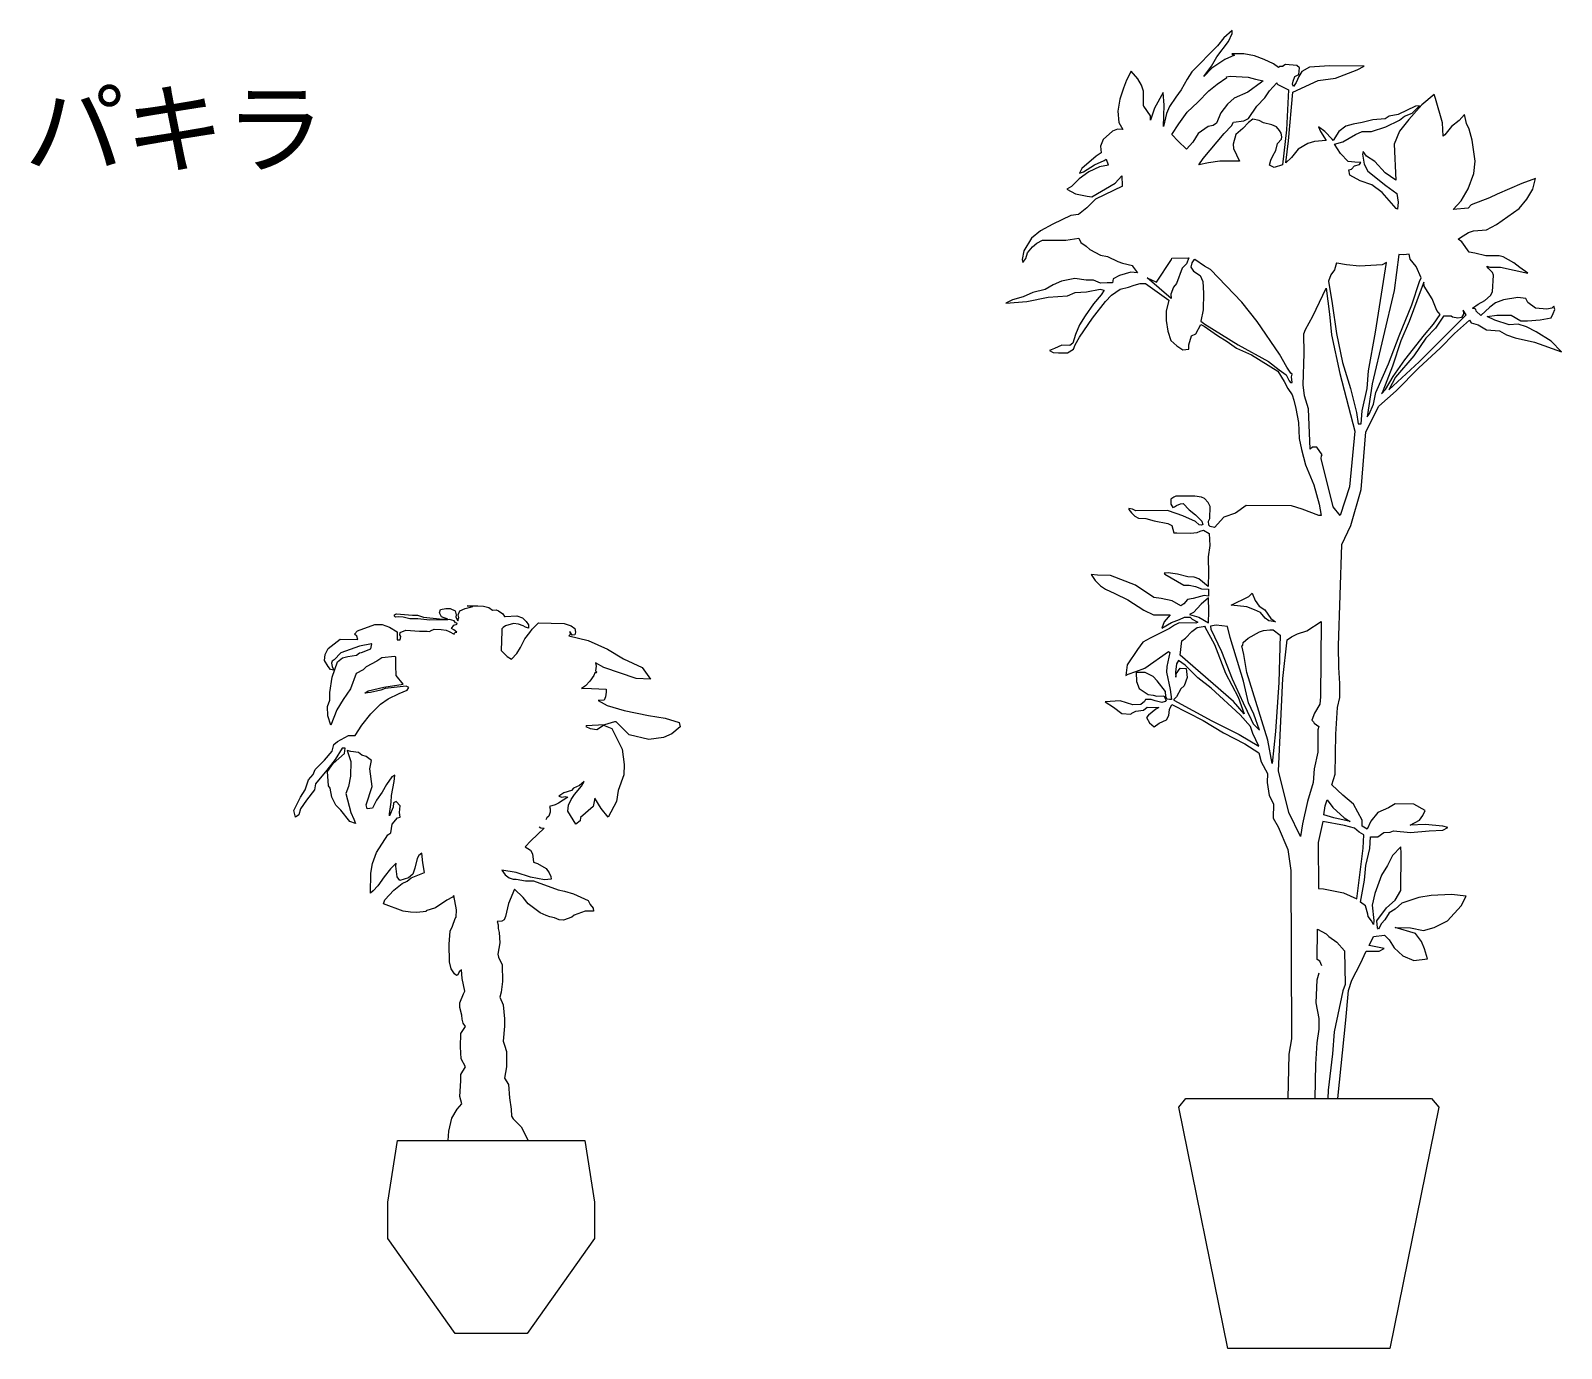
# Model space of a CAD drawing. Header units: millimetres. Extents: x -63086 to 144078, y -129912 to 13382.
# Drawn here: x 57811 to 59892, y -42692 to -40900 of the extents above; entities that cross this region are included whole.
import ezdxf

# ---------------------------------------------------------------- set-up
doc = ezdxf.new("R2010")
doc.units = ezdxf.units.MM
doc.layers.get('0').update_dxf_attribs({"lineweight": 0})
doc.layers.add('観葉植物', color=92, linetype='Continuous', lineweight=9)
doc.styles.get("Standard").update_dxf_attribs({"font": 'MS Mincho.ttf'})

# ---------------------------------------------------------------- blocks, each defined once
blk = doc.blocks.new('観葉植物シルエット（CAD素材.com）19')
at = {"color": 0, "linetype": 'ByBlock', "lineweight": -2}
for points in [[(39.3, 339.9), (50.5, 446.4), (53.8, 486.5), (58.6, 500.4), (70.1, 523.2), (78.1, 539.8), (95.7, 540.2), (102.6, 543.6), (82, 547.8), (87.8, 559.8), (102.9, 561.8), (109.1, 555.6), (116, 544.6), (127.8, 533.6), (142.9, 527.4), (161.5, 529.4), (157.4, 543.2), (153.3, 552.9), (145, 563.9), (117.6, 572.1), (138.1, 571.5), (156, 568), (170.5, 572.2), (188.4, 581.1), (207, 601.8), (213.9, 614.9), (193.9, 617), (166.4, 615.6), (149.8, 612.8), (126.4, 605.2), (117.4, 597), (109.1, 592.2), (103.6, 582.5), (98.8, 577.7), (94.7, 570.1), (93.3, 571.5), (92.6, 581.1), (105.7, 599), (117.4, 609.4), (125, 622.5), (125.7, 672.8), (125, 681.8), (114, 670), (107.1, 656.3), (98.8, 643.2), (89.8, 618.3), (86.4, 602.5), (88.5, 581.8), (87.9, 576.4), (85.3, 581.1), (80.6, 587.1), (80.2, 590.2), (76.9, 601.4), (70.3, 606.7), (75.7, 636.7), (77.8, 656.5), (83, 679.4), (83.8, 695.6), (94, 695.6), (102.2, 701.1), (110.5, 701.8), (115.3, 703.8), (138.1, 701.1), (163.6, 703.8), (182.2, 704.5), (189.1, 708), (182.2, 710), (158.1, 712.1), (137.9, 711.4), (150.5, 718.3), (155.3, 724.5), (158.1, 731.4), (142.9, 739.7), (117.4, 740.4), (108.4, 734.8), (94, 728.6), (84.3, 716.9), (79.5, 705.9), (72.6, 710), (72.6, 718.3), (60.9, 739.7), (46.4, 752.1), (31.2, 766.2), (35.7, 780.7), (37, 835), (39, 871.4), (42, 884.8), (42.4, 903.7), (40.7, 925.7), (40.2, 955.1), (44.8, 1092.7), (57.3, 1118.8), (71.3, 1167.4), (77.5, 1246), (95.4, 1281.1), (118.8, 1301.8), (149.8, 1332.8), (178.8, 1359.7), (198.1, 1379.7), (218.4, 1397.8), (220.8, 1394.3), (230.4, 1391.5), (241.5, 1384.6), (259.4, 1383.3), (269, 1377.7), (280.8, 1373.6), (306.9, 1368.1), (343.5, 1355), (329.7, 1369.5), (309, 1381.9), (295.9, 1388.8), (284.9, 1392.2), (272.5, 1391.5), (253.2, 1397.7), (242.6, 1402.8), (255.9, 1404.6), (275.2, 1404.6), (288.3, 1397), (297.3, 1397), (314.5, 1398.4), (329.7, 1401.2), (332.5, 1406.7), (334.5, 1412.2), (333.1, 1417), (330.4, 1414.3), (323.5, 1412.9), (308.3, 1414.3), (298, 1421.9), (295.2, 1427.4), (284.2, 1428.8), (264.9, 1425.3), (253.9, 1421.2), (246.3, 1415.7), (233.8, 1404.2), (227.7, 1410.1), (227, 1412.9), (222.6, 1414.2), (230.4, 1419.8), (239.4, 1424.6), (247, 1431.5), (249.7, 1436.3), (251.1, 1459.1), (249.7, 1462.5), (244.2, 1468), (242, 1471.4), (246.3, 1470.1), (260.8, 1470.1), (298, 1461.8), (287, 1469.4), (278.7, 1475.6), (264.2, 1483.9), (258.7, 1485.3), (240.8, 1485.3), (225.6, 1488.7), (218, 1490.1), (208, 1504.3), (203.2, 1507.8), (206.3, 1510.3), (217, 1517.2), (223.9, 1519.3), (241.6, 1520.6), (255.4, 1527.9), (286, 1549.5), (296.7, 1562.4), (304.5, 1575.7), (308.4, 1590.4), (289.8, 1583.5), (256.2, 1569.3), (245.9, 1564.1), (220.9, 1554.6), (216.6, 1549.9), (196.4, 1548.5), (207.1, 1560.2), (216.6, 1576.6), (224.3, 1597.3), (226.1, 1614.1), (222.2, 1642.5), (218.3, 1657.6), (214.4, 1665.4), (211.9, 1677.4), (204.5, 1669.2), (194.2, 1661.1), (185.1, 1649.9), (182.9, 1647.9), (181.7, 1666.2), (172.4, 1699), (170.4, 1704.5), (153.8, 1690.7), (135.9, 1670.7), (123.5, 1654.9), (115.9, 1636.9), (118.4, 1588), (103.7, 1598.3), (89.9, 1613.4), (78.7, 1620.7), (74, 1627.2), (73.1, 1623.7), (75.3, 1610), (80.4, 1600.5), (104.6, 1581.1), (119.7, 1569.9), (121.4, 1558.2), (120.6, 1548.7), (118.7, 1549.8), (99.8, 1571.6), (85.6, 1581.9), (69.7, 1587.2), (55.9, 1595.1), (54.5, 1602.2), (58.2, 1603.3), (62.1, 1607.6), (69, 1609.3), (70.7, 1612.3), (62.5, 1612.7), (53.5, 1613.6), (43.1, 1624.4), (35.1, 1637.3), (46.2, 1640.3), (63.4, 1650.3), (72.4, 1654.1), (85.4, 1654.1), (104.8, 1660.6), (123.3, 1669.6), (130.2, 1675.2), (140.5, 1679.1), (150.4, 1689), (145.3, 1688.6), (121.6, 1677.4), (109.5, 1675.2), (103.9, 1671.4), (87.1, 1670.1), (72.4, 1666.6), (60.4, 1664.5), (50.5, 1661.5), (41, 1654.1), (33.2, 1642.1), (31.9, 1643.8), (22, 1654.5), (13, 1660.6), (16, 1654.1), (23.7, 1642), (7.8, 1640.8), (-1.2, 1637.8), (-14.6, 1630.4), (-23.6, 1618.8), (-31, 1611.8), (-27.4, 1641.8), (-21.5, 1707.6), (12.6, 1723.5), (36.3, 1726.9), (66, 1738.1), (75.5, 1743.3), (28.1, 1743.7), (0.9, 1742), (-9.4, 1736), (-13.7, 1729.1), (-17.2, 1720.9), (-20.6, 1715.3), (-22.3, 1718.6), (-21.4, 1722.9), (-18.8, 1729), (-13.4, 1731.9), (-12.4, 1740.9), (-16.1, 1743.9), (-31.5, 1745.5), (-35.2, 1743.3), (-35.3, 1742.8), (-39.5, 1742.5), (-41.1, 1741.4), (-48.1, 1746.2), (-60.7, 1752.2), (-74, 1757), (-88.2, 1760), (-104.5, 1760), (-103.3, 1759.1), (-101.1, 1758.1), (-114.2, 1752.3), (-131.9, 1740.2), (-142.7, 1729.1), (-132.3, 1743.2), (-125, 1755.7), (-109.1, 1776.8), (-104.3, 1787.6), (-104.3, 1791.5), (-115.5, 1781.6), (-124.1, 1770.8), (-159, 1735.5), (-165.5, 1725.5), (-173.7, 1710.9), (-181, 1701), (-189.2, 1688.5), (-193.5, 1678.6), (-197.4, 1661), (-196.8, 1690.1), (-198.2, 1707.3), (-209.9, 1685.9), (-215.3, 1669.9), (-215.3, 1675.6), (-224.3, 1688.6), (-224.8, 1689.1), (-224.7, 1709), (-227.5, 1717.5), (-232.3, 1725.7), (-241.3, 1736.5), (-247.8, 1724.2), (-251.9, 1713.4), (-256.8, 1698.3), (-259.5, 1681.8), (-258.2, 1666.6), (-252.7, 1657.1), (-260.3, 1657.7), (-266.7, 1654.6), (-279.7, 1643.4), (-283.1, 1634.4), (-282.3, 1625.2), (-289.1, 1621), (-308.5, 1604.2), (-312, 1597.8), (-306.4, 1599.5), (-291.3, 1609), (-278.4, 1615), (-275.6, 1616.9), (-272.8, 1609), (-272.4, 1608.4), (-284.8, 1606.4), (-299.3, 1599.5), (-312.3, 1590), (-322.7, 1579.5), (-328.9, 1576), (-317.2, 1569.8), (-301.3, 1566.4), (-295.1, 1565.7), (-263.4, 1584.3), (-254.2, 1594.2), (-253.8, 1580.5), (-253.1, 1579.8), (-290.2, 1562.3), (-301.9, 1550.7), (-313.2, 1541.3), (-323.4, 1540.2), (-348.2, 1528.5), (-364.8, 1519.5), (-377.2, 1509.2), (-387.5, 1491.9), (-389.6, 1480.2), (-388.9, 1476.1), (-384.8, 1481.6), (-382.7, 1489.2), (-375.8, 1497.5), (-369.6, 1502.3), (-362, 1506.4), (-330.3, 1506.4), (-312.9, 1509.4), (-309.8, 1503.6), (-302.8, 1498.6), (-297.7, 1494), (-283.1, 1486.1), (-273.7, 1484.6), (-259.7, 1477.4), (-253.5, 1475.4), (-239.7, 1472.2), (-239.5, 1471.4), (-232.8, 1462), (-242, 1463), (-257.6, 1458.4), (-266.2, 1454), (-266.9, 1448.7), (-274.3, 1448.8), (-283.4, 1448.2), (-292.8, 1452), (-302.9, 1452.4), (-317.9, 1454.5), (-336.4, 1451), (-347.8, 1446), (-358.3, 1439.6), (-375.3, 1435.4), (-388.4, 1429.5), (-403, 1425.4), (-411.8, 1420.9), (-383.3, 1423.2), (-354.4, 1429), (-328.1, 1430.8), (-317.7, 1435.4), (-302.4, 1436.4), (-283.9, 1439.9), (-278.2, 1438.4), (-282.4, 1432.2), (-292.6, 1420), (-304.2, 1403.7), (-311.6, 1391.3), (-317.4, 1378.3), (-320.9, 1366.4), (-324.9, 1363.3), (-335.9, 1363.8), (-346, 1359.1), (-352.5, 1356.8), (-347.5, 1353.9), (-340.3, 1353.2), (-328.1, 1353.4), (-319.9, 1358.3), (-317.7, 1364.3), (-311.6, 1374.9), (-294.1, 1400.7), (-276.2, 1423.4), (-268.1, 1431.8), (-256.3, 1439.9), (-245, 1442.6), (-237.3, 1445.6), (-229.2, 1447.8), (-222.2, 1447.9), (-190.5, 1425.1), (-193.9, 1410.2), (-193.9, 1397.2), (-191.8, 1383), (-187.5, 1370.1), (-179.3, 1362.8), (-171.1, 1357.6), (-163.3, 1358.5), (-163.3, 1364.5), (-159.5, 1376.6), (-153.4, 1379.2), (-146.7, 1392.1), (-142.1, 1389.5), (-124, 1377), (-111.1, 1368.8), (-98.2, 1359.8), (-77.9, 1350.7), (-42.2, 1328.3), (-33.5, 1314.5), (-28.4, 1305.1), (-22.8, 1296.4), (-20.2, 1289.1), (-17.6, 1277.9), (-14.2, 1258.6), (-13.1, 1237.1), (-10.1, 1222), (-4.5, 1201), (6.8, 1173.8), (14, 1147.6), (17, 1132.2), (13.6, 1132.2), (-9.2, 1141.1), (-23.7, 1145.3), (-85, 1146), (-99.5, 1135.6), (-115.3, 1130.1), (-128.3, 1115.9), (-134.2, 1117.5), (-135.8, 1119.1), (-136.4, 1124.5), (-134.5, 1128.2), (-133.9, 1144.4), (-136.6, 1149.8), (-141.7, 1155.4), (-146, 1157.3), (-155.1, 1158.7), (-170.7, 1158.4), (-180.8, 1158.7), (-183.7, 1157.3), (-187.5, 1154.6), (-187.5, 1147.9), (-184.8, 1143.3), (-182.7, 1143.9), (-179.7, 1146), (-174.6, 1148.2), (-170.6, 1148.4), (-162.5, 1140.1), (-154.1, 1133.1), (-145.5, 1124.7), (-144.1, 1120.2), (-145.8, 1119.2), (-149, 1119.5), (-153.9, 1123.9), (-171.1, 1131.6), (-180.5, 1135.1), (-192.3, 1138.9), (-235.2, 1138.7), (-239.6, 1140.9), (-244.6, 1141.9), (-244.8, 1140.5), (-241.1, 1135.8), (-236.7, 1131.4), (-231.5, 1128.6), (-221.4, 1128.1), (-210.1, 1125.1), (-191.8, 1121.3), (-186.2, 1118.5), (-183.5, 1108.9), (-179.5, 1108.6), (-160.8, 1108.4), (-151.6, 1109), (-147.6, 1111), (-143, 1112.3), (-135.5, 1107.7), (-134.5, 1091.3), (-136.7, 1076.2), (-136.5, 1053), (-136.7, 1037.7), (-136.6, 1035.7), (-149.4, 1046.3), (-155.9, 1048.4), (-164.5, 1048.9), (-178.3, 1052.3), (-191.2, 1054.5), (-196.8, 1054), (-195.9, 1052.3), (-169.7, 1037.6), (-162.8, 1037.6), (-154.1, 1035.9), (-146, 1032.5), (-136.5, 1032.1), (-136.4, 1022.6), (-142.1, 1023.4), (-157.2, 1019.6), (-164.9, 1018.3), (-170.1, 1012.2), (-174.1, 1009.4), (-185.6, 1016.1), (-200.7, 1019.6), (-210.6, 1020.8), (-235.6, 1037.6), (-269.6, 1050.6), (-287.3, 1051), (-295.9, 1051.9), (-290.7, 1043.7), (-283, 1036.8), (-276.5, 1032), (-263.6, 1026.4), (-245.9, 1017.4), (-224.4, 1003.6), (-211, 997.2), (-188.6, 997.2), (-196.8, 987.7), (-199.8, 979.1), (-186.9, 986.8), (-175.7, 990.7), (-168.8, 994.1), (-161.5, 994.1), (-158.5, 991.5), (-150.7, 987.2), (-153.7, 985.9), (-176.1, 986.4), (-182.6, 983.4), (-189.5, 978.6), (-215.8, 965.7), (-225.7, 960.1), (-233, 950.2), (-246.8, 929.1), (-248.9, 914.9), (-245.5, 916.6), (-235.1, 920), (-223, 924.6), (-190.6, 947.6), (-188.8, 945.9), (-193.1, 927), (-193.6, 919.3), (-188.4, 895.6), (-186.8, 882), (-189.4, 882), (-192.4, 882.8), (-194.3, 886.4), (-194.8, 892.8), (-206.2, 907.4), (-211.4, 913.3), (-222.4, 918.8), (-234.7, 918.8), (-234.2, 906.4), (-230.6, 897), (-218.5, 888.7), (-211.4, 887.9), (-206.4, 886.7), (-197.1, 887), (-193.9, 881.3), (-195.1, 879.5), (-199.9, 878.1), (-208.9, 880.2), (-214.4, 882.3), (-222, 882.3), (-223.3, 879.5), (-228.2, 875.4), (-239.2, 874.7), (-256.4, 880.2), (-277.1, 878.8), (-265.4, 871.9), (-254.4, 863), (-241.9, 862.3), (-240.6, 863.7), (-235, 866.4), (-224.7, 867.8), (-219.9, 871.9), (-203.8, 871.4), (-208.2, 869.2), (-217.8, 860.9), (-220.6, 857.5), (-216.4, 850.6), (-210.2, 845.1), (-203.3, 849.9), (-193.7, 854.7), (-190.2, 860.2), (-189.6, 868.5), (-186.1, 875.3), (-143.8, 853.4), (-115.8, 837), (-86.9, 821.9), (-67.9, 809.4), (-64.9, 797.4), (-56, 781.5), (-56.7, 769.1), (-54, 751.8), (-47.8, 740.1), (-48.5, 720.8), (-41.6, 709.1), (-28.5, 678.1), (-24.3, 649.8), (-23.7, 420.8), (-27.2, 400.1), (-28.4, 339.9)], [(37.6, 1475.9), (34.9, 1466.2), (30.1, 1459.5), (26.6, 1451), (31.9, 1420.3), (37.5, 1379.6), (45.8, 1340.3), (56.5, 1304.8), (64.7, 1272.5), (67.2, 1257), (71.1, 1257), (72.4, 1274.7), (79.3, 1304.8), (81, 1328.9), (90.5, 1381.5), (105.6, 1476.1), (99.8, 1473), (68.8, 1471.2), (51.1, 1473), (38.2, 1475.5), (37.6, 1475.6)], [(-136.3, 1020.4), (-146.4, 1011.8), (-156.7, 1000.6), (-162.3, 997.7), (-149.4, 994.1), (-136.5, 986.3), (-136, 1001.8), (-136.4, 1020.3)], [(-177, 935.2), (-179.8, 930.5), (-181.1, 919.3), (-180.7, 912.4), (-180.3, 917.1), (-175.1, 924.9), (-166.9, 924.4), (-165.6, 911.9), (-169.5, 900.7), (-174.2, 896.4), (-179.8, 885.7), (-183.7, 882.2), (-183.4, 881.4), (-131.7, 852.9), (-94.7, 834.4), (-67.9, 818.8), (-76.1, 836.1), (-79.1, 845.6), (-93.4, 861.1), (-132.6, 897.7), (-150.7, 911.5), (-168.3, 928.8), (-177, 935.1)], [(17.7, 520.2), (15, 526.4), (11.5, 528.5), (12, 569.8), (23.8, 563.6), (27.4, 560.1), (38.2, 552.3), (48.5, 540.6), (49.4, 494.5), (46.2, 486), (34.6, 430.5), (32.4, 400.3), (26.4, 351.2), (26, 339.9)], [(8.8, 339.9), (9.4, 386.5), (11.5, 415.4), (14.3, 434), (14.3, 448.5), (10.1, 469.9), (11.5, 500.9), (14.3, 510.6)]]:
    blk.add_lwpolyline(points, dxfattribs=at)
for points in [[(-177.5, 1641.1), (-186, 1650.3), (-176.7, 1664.8), (-165.5, 1680.7), (-150.9, 1694.1), (-135.8, 1709.6), (-124.6, 1718.7), (-111.6, 1727.7), (-112.1, 1728.8), (-107.1, 1729.5), (-82.5, 1728.4), (-72.6, 1725.6), (-62.1, 1723.3), (-64.3, 1721.2), (-82.9, 1707.7), (-101.3, 1699.8), (-110.6, 1691.7), (-119.5, 1679.8), (-125.7, 1665.8), (-129.8, 1662.3), (-137, 1660.9), (-150.5, 1651.8), (-157.8, 1639.9), (-166.3, 1630.5)], [(-43.3, 1719.4), (-42.2, 1718.3), (-27.5, 1711), (-30.5, 1656.7), (-35.8, 1609.1), (-46.9, 1605.5), (-53.4, 1608.5), (-51.6, 1615.4), (-49.1, 1621.4), (-44.7, 1628.3), (-42.6, 1637.8), (-37, 1643.8), (-36.7, 1647.2), (-37.7, 1652), (-39.6, 1655.9), (-43.9, 1660.6), (-50.3, 1663.6), (-61.5, 1666.2), (-67.6, 1669.2), (-76.1, 1671.2), (-82.2, 1666.6), (-89.6, 1658.4), (-99, 1650.3), (-102.9, 1637.3), (-102.5, 1631.3), (-94.2, 1613.8), (-120.9, 1614), (-136.4, 1611.9), (-149.4, 1608.9), (-143.5, 1617.6), (-115.2, 1651.8), (-105.3, 1662), (-102.3, 1666.8), (-88.3, 1668.7), (-82.1, 1672.2), (-70.5, 1688.9), (-59.7, 1700), (-53.3, 1709.4), (-43.6, 1720.4)], [(-166.4, 1474.4), (-172, 1468.3), (-179.7, 1447.7), (-184, 1442.5), (-187.5, 1433.4), (-187.2, 1427.1), (-219.7, 1455.2), (-206.9, 1449.3), (-186.7, 1480.2), (-186, 1482.3), (-163.1, 1482.6)], [(-24.2, 1325.6), (-29.8, 1333.8), (-39.7, 1351.4), (-70.3, 1396.2), (-91, 1422.1), (-133.6, 1466.7), (-141.8, 1471.1), (-154.9, 1480.5), (-156.5, 1480), (-159, 1475.7), (-160.3, 1470.1), (-156.9, 1464.5), (-147.8, 1458.4), (-144, 1450.2), (-143.1, 1434.7), (-143.5, 1411.9), (-146.7, 1396.6), (-141.3, 1392.6), (-95.8, 1364.3), (-54.6, 1341.7), (-40.3, 1330.4), (-30.9, 1323.6), (-26.6, 1315.3), (-24.7, 1313.1), (-22.8, 1313.1), (-23.6, 1320.9), (-22.8, 1324.4)], [(116.1, 1438.1), (86.4, 1311.3), (79.5, 1266.5), (82.1, 1270.1), (87.8, 1283.5), (91.2, 1299.3), (108.5, 1338.6), (123, 1376.5), (140.2, 1418.6), (150.5, 1450.3), (152.8, 1455.3), (146.1, 1470.6), (137.8, 1480.9), (136.7, 1487.6), (129.1, 1486.7), (122.6, 1487)], [(28.1, 1405.8), (30.9, 1378.1), (42.1, 1325.1), (62.8, 1246.7), (55.4, 1171.3), (42.5, 1132.1), (33.2, 1144.2), (16.8, 1209.9), (17.3, 1213.4), (18.4, 1214.7), (10.9, 1225), (5.2, 1225.2), (2, 1222.5), (-0.4, 1277.5), (-5.8, 1295), (-7.5, 1309.8), (-6.3, 1352.3), (-6.9, 1379.1), (-4.4, 1385.2), (5.6, 1403.4), (23.5, 1441.5)], [(174, 1411), (167.8, 1426.9), (156.7, 1444.1), (156.4, 1449.7), (152.6, 1440), (136.7, 1395.8), (125.2, 1369.8), (113.7, 1335.2), (100.9, 1301.4), (98.8, 1297.9), (104.3, 1303.5), (114.7, 1321.4), (130.5, 1344.1), (157.4, 1377.9), (169.8, 1392.4), (178.5, 1405.4)], [(183.4, 1403.4), (172.3, 1387.1), (159.2, 1373.4), (142.7, 1349.2), (117.8, 1320.3), (108.9, 1303), (150.2, 1341), (214.2, 1404.9), (209.8, 1411.5), (210.5, 1406.2), (207.7, 1401.3), (202.9, 1400.7), (195.3, 1402), (193.7, 1403.4)], [(-81.7, 1022.1), (-76.8, 1026.8), (-72.7, 1016.5), (-67.5, 1009.2), (-59.8, 1004), (-51.6, 992.4), (-45.1, 987.7), (-54.2, 989), (-59.4, 992.8), (-65.8, 1000.2), (-74, 1004), (-84.3, 1007.9), (-105.7, 1010.4)], [(-141.2, 980.8), (-128.3, 957.1), (-113.2, 917.9), (-96, 885.1), (-87.7, 862.5), (-102.4, 879.2), (-175, 942.5), (-172.5, 961.9), (-167.5, 965.7), (-158.9, 974.7), (-152, 979.9), (-140.8, 981.6)], [(-126.1, 983.4), (-133.5, 981.6), (-133, 977.8), (-118.8, 947.6), (-104.2, 910.1), (-89.1, 877.4), (-78.3, 855), (-75.7, 848.9), (-67.1, 840.3), (-74.9, 862.3), (-82.2, 877.8), (-88.7, 907.1), (-106.8, 966.6), (-110.6, 981.4)], [(-27.2, 728.5), (-41.3, 785.3), (-35.1, 910.8), (-29.6, 963.1), (-23.6, 967.5), (-15.5, 971.2), (-2.8, 975.3), (16.7, 988.1), (16.1, 885.6), (15, 875.9), (7.7, 863.4), (4.3, 853.9), (6.4, 851.8), (7.3, 850), (13.7, 845.3), (12.4, 841), (12.4, 810.4), (7.3, 788), (6, 769.5), (-1.8, 743.6), (-8.7, 713), (-11.3, 695.8)], [(-82.6, 965.3), (-67.1, 974.3), (-61.5, 976), (-52.9, 976.9), (-48.6, 976.9), (-38.7, 969.6), (-40.6, 905.2), (-45.4, 838.4), (-49.6, 794.9), (-55.9, 827), (-84.3, 918.7), (-88.2, 943.3), (-91.1, 955.1), (-89.5, 955.8), (-89.4, 959.7)], [(32.6, 735.5), (47.9, 721.1), (56.1, 716.2), (34, 721.1), (20.5, 725.2), (22.4, 737.6), (25, 745.9)], [(13.3, 625.1), (20.1, 624.7), (47.2, 619.5), (65.3, 611.3), (73.9, 679.8), (74.7, 698.3), (68.5, 701.8), (62.3, 707.3), (48.5, 710.7), (19.1, 716.2), (12.9, 687.6)], [(-110.3, 0), (-176.8, 327.9), (-167, 339.9), (167, 339.9), (176.8, 327.9), (110.3, 0)]]:
    blk.add_lwpolyline(points, close=True, dxfattribs=at)
blk = doc.blocks.new('観葉植物シルエット（CAD素材.com）20')
at = {"color": 0, "linetype": 'ByBlock', "lineweight": -2}
for points in [[(-58.5, 262.4), (-57.7, 275), (-53.5, 292.7), (-46.2, 304.9), (-39.9, 312.2), (-42.7, 322.3), (-41, 343.6), (-41, 352.3), (-35, 362.4), (-40.6, 373.5), (-41.7, 389.6), (-41, 408), (-35, 417.2), (-37.9, 422), (-39.5, 427.6), (-39.9, 432.8), (-42.5, 443.3), (-42.5, 449.4), (-37.8, 461.7), (-35.9, 465.3), (-39.2, 482.6), (-40.1, 494.6), (-43.6, 491.7), (-45.4, 487.8), (-47.1, 486.7), (-49.7, 488.9), (-54.3, 495.6), (-56.7, 505.2), (-56.9, 529.4), (-55.8, 547.2), (-52.6, 553.8), (-48.9, 564.4), (-47.6, 566.2), (-47.1, 575.9), (-50.7, 595.7), (-52.5, 593.2), (-60.4, 589.2), (-75.6, 578.8), (-88.7, 574.6), (-88.2, 573.6), (-101.1, 572.5), (-109.6, 572.9), (-119.8, 574.4), (-146.6, 584), (-144.6, 589.4), (-132.4, 602.7), (-121.1, 611.7), (-114.4, 615.1), (-108.9, 619.7), (-90.5, 626.6), (-92.8, 639.7), (-94.3, 652.9), (-98.2, 649.9), (-100.8, 645.8), (-103.7, 632.5), (-106.7, 624.6), (-112.2, 619.4), (-124.1, 615.9), (-127.8, 621.1), (-129.8, 635.5), (-129, 639.4), (-136.8, 631.8), (-145.7, 620.9), (-154.2, 608.7), (-160.3, 601.8), (-164.2, 598.5), (-163.8, 625.9), (-161.4, 639.2), (-156.1, 653.8), (-140.5, 678.2), (-136.5, 680.9), (-134.8, 692.6), (-127.4, 701.1), (-123.8, 702.2), (-124.8, 708.4), (-123.8, 717.5), (-129, 723.1), (-132.8, 721.3), (-133.2, 715.8), (-138.4, 703.6), (-138.4, 706.7), (-136, 722.4), (-135.6, 731.4), (-131.8, 750.6), (-131, 759.3), (-134.9, 756.9), (-142.3, 746.4), (-148.2, 736), (-155.8, 725.2), (-161.4, 714.4), (-168.7, 713.3), (-169.8, 718.9), (-162, 743.9), (-164.8, 767.6), (-162.8, 778.9), (-169.8, 784.6), (-175.9, 786.1), (-180.5, 789.8), (-190.7, 791.1), (-195.8, 792.8), (-190.7, 777.8), (-191.4, 757.6), (-194.2, 743.6), (-197.5, 734), (-190.7, 708.4), (-186.5, 699.4), (-184.4, 693.5), (-192.1, 695.9), (-204.3, 711.6), (-211.2, 718.2), (-216.5, 729), (-219, 741.2), (-221.3, 744.7), (-222.4, 764.2), (-214.7, 775), (-199.4, 788.5), (-198.7, 795.9), (-202.5, 795.9), (-212.3, 780.5), (-223.4, 765.9), (-238.7, 747.5), (-240.1, 739.1), (-250.9, 725.2), (-259.3, 713.3), (-261.7, 705.3), (-265.9, 701.8), (-268.4, 711.2), (-259.3, 729), (-253, 739.1), (-248.5, 752.7), (-242.2, 760), (-239.4, 767), (-226.6, 779.5), (-216.3, 791.5), (-213.7, 800.9), (-208.8, 804.8), (-194, 812.9), (-185.1, 812.9), (-175.7, 826.9), (-163.8, 842.6), (-150.3, 855.4), (-140.2, 862.8), (-125.2, 870.1), (-114.4, 874.6), (-111.9, 878.5), (-115.4, 880), (-144.2, 876.9), (-150.2, 874.5), (-164.2, 871.7), (-171.6, 870.8), (-167.4, 873.7), (-145.9, 878.9), (-119.5, 883), (-129, 894.5), (-129.7, 908.4), (-129.4, 919.3), (-129.6, 919.3), (-130.1, 920), (-130.8, 920.2), (-148.5, 918.8), (-155.5, 914), (-169.8, 906.3), (-174.1, 902.2), (-183.5, 897.2), (-191.4, 876.3), (-201.4, 862.1), (-209.7, 848.1), (-218.1, 826.9), (-222, 839.8), (-222.5, 852.6), (-219.2, 860.9), (-219.2, 871.5), (-216.4, 892.2), (-209.1, 913.1), (-202.1, 918.4), (-194.8, 920.5), (-183, 922.1), (-179.1, 925.3), (-176.3, 925.7), (-163.8, 930.9), (-162.4, 937.6), (-162.8, 937.7), (-179.1, 934.3), (-204.2, 925.2), (-213.6, 915.8), (-216.4, 914.1), (-217.1, 911.3), (-216.4, 906.8), (-214, 901.9), (-218.5, 902.9), (-221.6, 906.8), (-226.5, 915.1), (-225.8, 923.1), (-221.6, 931.5), (-205.2, 944), (-181.4, 943.4), (-182.7, 948.1), (-185.8, 950.9), (-181.6, 955.1), (-158.3, 963.8), (-148.2, 963.8), (-138.4, 960.3), (-128, 954), (-127.6, 943), (-123.7, 943), (-123, 947.6), (-124.4, 950.1), (-123.7, 953.2), (-116.1, 956), (-97.3, 954.9), (-86.8, 954.9), (-83.3, 954.6), (-82.3, 955.3), (-77.4, 957.4), (-68, 957), (-61, 956), (-57.2, 954.6), (-50.5, 950.9), (-49.9, 952.3), (-48.9, 953), (-46.7, 953.6), (-50.9, 956.9), (-54.1, 958.7), (-50.6, 963.2), (-46.4, 964.2), (-46.7, 965.6), (-48.5, 966.3), (-50.2, 969.1), (-56.8, 970.5), (-59, 970.2), (-83.6, 970), (-99.9, 971.5), (-110.4, 971.5), (-119.8, 973.9), (-126.2, 974.3), (-129.9, 974), (-131.5, 975.4), (-131.5, 976.9), (-130.1, 978.1), (-128.9, 978.4), (-107, 976.8), (-100.3, 976.8), (-91.9, 974), (-65.5, 971.2), (-59.1, 971.3), (-67.6, 974.3), (-70.4, 979.6), (-68.7, 984.4), (-61.7, 985.8), (-55.8, 985.5), (-48.8, 982.7), (-47.4, 977.1), (-48.1, 974), (-45.4, 969.1), (-44, 973.6), (-45, 977.1), (-42.6, 982.3), (-35.3, 985.5), (-29.7, 986.9), (-25.1, 988.6), (-32.7, 989.4), (-17.9, 989.3), (-10.5, 988.8), (-3.1, 986.9), (1.7, 983.6), (6.9, 984), (10.2, 982.7), (15.8, 978.5), (18.2, 974.8), (19, 974.7), (34.7, 975.6), (42.5, 973.2), (47.7, 968.2), (51, 963.4), (51, 959.1), (46.9, 960.1), (43.4, 962.1), (37.1, 964.5), (30.5, 965.4), (19.4, 962.1), (16.2, 959.8), (14.6, 958.1), (14.6, 954.9), (13.7, 928.5), (21.6, 920.6), (27.6, 916.7), (34.7, 924.3), (39.7, 932.5), (45.9, 944.5), (52.8, 952.9), (55.8, 957.8), (64.6, 966), (81.5, 965.7), (99.1, 965.4), (108.7, 962.3), (113.8, 958.5), (114.6, 953.6), (114, 949.8), (110.1, 949.3), (107.2, 954.4), (107.5, 950.5), (105.8, 948.4), (131.9, 942.3), (158.1, 930.6), (179.9, 917.2), (205.5, 905.5), (216.7, 889.4), (197.1, 890.5), (153.1, 905.5), (142.1, 911.9), (142.9, 907.5), (141.7, 900.8), (143.8, 899), (143, 898.2), (141.2, 898.4), (139.6, 894.6), (134.4, 886.8), (128.1, 880.7), (123, 876.8), (126.6, 877.2), (156.2, 876.1), (156.6, 871.8), (155.7, 865.7), (153.8, 861.1), (145.5, 860.4), (157.6, 853.7), (181, 847), (213.9, 840.3), (236.7, 836.4), (255.7, 830.8), (256.8, 824.7), (245.6, 815.2), (234.5, 810.2), (214.4, 807.4), (187.7, 814.1), (169.8, 831.4), (167.6, 831.4), (154.2, 827.5), (129.3, 826.2), (128.7, 825.2), (134.7, 822.5), (143.6, 821.4), (152.6, 826.9), (164.3, 822.5), (178.2, 794.6), (181, 773.4), (180.4, 759.5), (172.6, 738.3), (170.4, 723.3), (159.2, 702.1), (149.8, 713.8), (141.2, 727.9), (138.5, 716.7), (121.5, 701.7), (121.1, 696.8), (115.2, 692.3), (104.4, 710.1), (105.4, 718.4), (108.9, 725.8), (113.4, 732.7), (122.8, 744.2), (126.7, 750.3), (120.1, 744.9), (111.8, 741.2), (109.4, 738.1), (99, 735.3), (91.9, 730.4), (96.3, 729.4), (100.5, 730.3), (104.4, 729.2), (91.6, 721.1), (87, 718.8), (79.3, 716.5), (80.2, 713.1), (80.2, 708.7), (78.3, 703.5), (75.9, 701.3), (74.4, 698.3)], [(65.4, 688.7), (67.6, 687.6), (72, 686.9), (53.9, 669.7), (46.2, 661.7), (53.6, 657), (56, 652), (57.7, 640.6), (62.8, 639.2), (74.6, 632.3), (79, 626.4), (81.3, 621.4), (81.6, 617.7), (72.4, 616.8), (53.7, 620.5), (33.9, 626.8), (14.5, 630.1), (19.2, 623.4), (24.7, 619.7), (30.1, 617.8), (34.2, 617.5), (46.8, 615.4), (57.5, 615.4), (91, 603.4), (99.9, 601.6), (111.9, 597.7), (131.7, 588.6), (134.6, 583.4), (138.5, 578.3), (139.1, 574.2), (133.7, 574), (128, 574.4), (113, 568.8), (109.5, 565.9), (98.4, 561.8), (92.5, 562.5), (86.2, 565.3), (79.9, 566.4), (74.7, 568.1), (66.6, 572), (50.5, 584.4), (43.6, 592.7), (31.7, 604.1), (23.5, 584.7), (19.6, 566.8), (17.6, 562.5), (14.6, 560.7), (8.4, 560.3), (9.7, 555.4), (9.7, 550.7), (11.1, 545.4), (11.6, 531), (9.3, 515.8), (10.2, 511.8), (14.8, 501.4), (15.5, 478.7), (13.7, 464.1), (11.7, 457.2), (16.2, 446.7), (18.3, 427.9), (18.3, 417.8), (16.2, 397.4), (18.3, 392), (20.7, 383.6), (20.7, 362.4), (18.3, 347.1), (23.5, 338.4), (24.9, 320.6), (27, 304.9), (27.6, 295.3), (30.1, 292), (40.9, 281.2), (50.3, 262.4)]]:
    blk.add_lwpolyline(points, dxfattribs=at)
blk.add_lwpolyline([(140.6, 178.7), (140.6, 129.3), (49.1, 0), (-49.1, 0), (-140.6, 129.3), (-140.6, 178.7), (-127.5, 262.4), (127.5, 262.4)], close=True, dxfattribs=at)

msp = doc.modelspace()

# ---------------------------------------------------------------- block references
at = {"layer": '観葉植物', "ltscale": 10}
for name, p in [('観葉植物シルエット（CAD素材.com）19', (59548.7144, -42691.6512)), ('観葉植物シルエット（CAD素材.com）20', (58436.9026, -42671.4914))]:
    msp.add_blockref(name, p, dxfattribs=at)

# ---------------------------------------------------------------- texts
at = {"layer": '観葉植物', "ltscale": 10, "insert": (57801.9392, -40983.6008), "char_height": 100, "attachment_point": 1}
msp.add_mtext('パキラ', dxfattribs=at)

doc.saveas('drawing.dxf')
